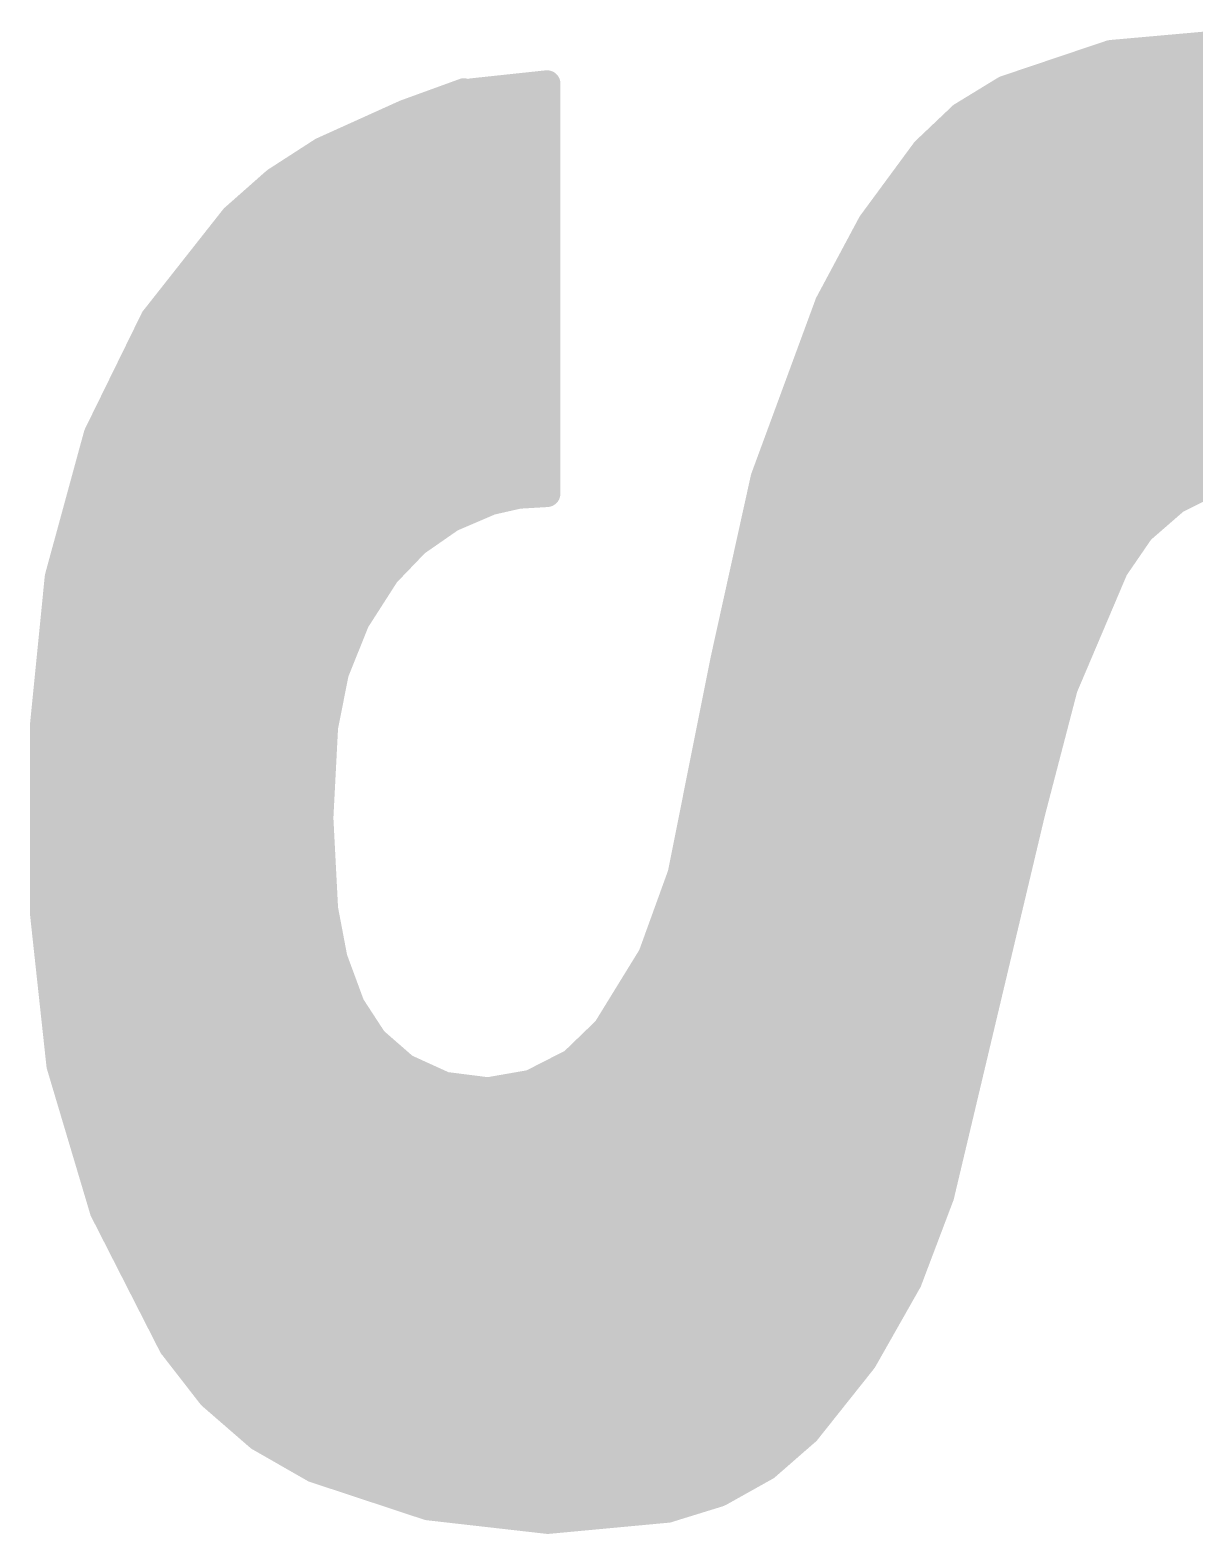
# Model space of a CAD drawing. Extents: x -27 to 84, y -12 to 86.
# Drawn here: x 81.252 to 82.357, y 34.452 to 35.878 of the extents above; entities that cross this region are included whole.
import ezdxf

# ---------------------------------------------------------------- set-up
doc = ezdxf.new("R2010")
doc.units = 0
doc.layers.add('21', color=41, linetype='CONTINUOUS')

msp = doc.modelspace()

# ---------------------------------------------------------------- linework, layer by layer
at = {"layer": '21', "const_width": 0.0254}
for points in [[(82.3824, 35.8648), (82.2769, 35.8554)], [(82.2769, 35.8554), (82.1766, 35.8216)], [(82.2295, 35.8394), (82.5612, 35.8394)], [(81.7423, 35.8267), (81.6712, 35.8191)], [(81.7423, 35.4381), (81.7423, 35.8267)], [(81.6712, 35.8191), (81.5416, 35.6133)], [(81.6635, 35.8191), (81.6077, 35.7988)], [(81.6495, 35.814), (81.6673, 35.814)], [(81.6991, 35.7708), (81.6635, 35.8191)], [(81.668, 35.814), (81.7423, 35.814)], [(82.1766, 35.8216), (82.1354, 35.7964)], [(82.1642, 35.814), (82.619, 35.814)], [(81.6077, 35.7988), (81.5289, 35.7632)], [(82.1354, 35.7964), (82.1004, 35.7632)], [(81.5851, 35.7886), (81.686, 35.7886)], [(81.652, 35.7886), (81.7423, 35.7886)], [(82.1271, 35.7886), (82.6567, 35.7886)], [(81.5543, 35.5752), (81.6991, 35.7708)], [(81.5289, 35.7632), (81.4846, 35.7346)], [(81.5289, 35.7632), (81.6935, 35.7632)], [(81.636, 35.7632), (81.7423, 35.7632)], [(82.1004, 35.7632), (82.0495, 35.6941)], [(82.1004, 35.7632), (82.6875, 35.7632)], [(81.4896, 35.7378), (81.6747, 35.7378)], [(81.62, 35.7378), (81.7423, 35.7378)], [(82.0817, 35.7378), (82.7135, 35.7378)], [(81.4846, 35.7346), (81.4451, 35.6997)], [(81.4595, 35.7124), (81.6559, 35.7124)], [(81.604, 35.7124), (81.7423, 35.7124)], [(82.063, 35.7124), (82.7395, 35.7124)], [(81.4451, 35.6997), (81.3694, 35.6037)], [(82.0495, 35.6941), (82.009, 35.6184)], [(81.4351, 35.687), (81.6371, 35.687)], [(81.588, 35.687), (81.7423, 35.687)], [(82.0457, 35.687), (82.7597, 35.687)], [(82.3239, 35.6667), (82.2884, 35.6489)], [(82.6567, 35.5549), (82.3239, 35.6667)], [(81.4151, 35.6616), (81.6183, 35.6616)], [(81.572, 35.6616), (81.7423, 35.6616)], [(82.0321, 35.6616), (82.778, 35.6616)], [(82.0852, 35.2323), (82.3163, 35.6565)], [(82.3137, 35.6616), (82.3391, 35.6616)], [(82.3163, 35.6565), (82.6414, 35.5473)], [(82.2884, 35.6489), (81.8083, 34.8234)], [(81.395, 35.6362), (81.5995, 35.6362)], [(81.556, 35.6362), (81.7423, 35.6362)], [(82.0185, 35.6362), (82.3052, 35.6362)], [(82.281, 35.6362), (82.4147, 35.6362)], [(81.375, 35.6108), (81.5807, 35.6108)], [(81.5416, 35.6133), (81.4095, 35.1587)], [(81.5409, 35.6108), (81.7423, 35.6108)], [(82.009, 35.6184), (81.948, 35.4529)], [(82.0062, 35.6108), (82.2914, 35.6108)], [(82.2662, 35.6108), (82.4903, 35.6108)], [(81.3694, 35.6037), (81.3156, 35.494)], [(81.3604, 35.5854), (81.5619, 35.5854)], [(81.5335, 35.5854), (81.7423, 35.5854)], [(81.9968, 35.5854), (82.2776, 35.5854)], [(82.2515, 35.5854), (82.5659, 35.5854)], [(81.4197, 35.1536), (81.5543, 35.5752)], [(81.348, 35.56), (81.5494, 35.56)], [(81.5261, 35.56), (81.7423, 35.56)], [(81.9875, 35.56), (82.2637, 35.56)], [(82.2367, 35.56), (82.6415, 35.56)], [(81.3355, 35.5346), (81.5413, 35.5346)], [(81.5187, 35.5346), (81.7423, 35.5346)], [(81.9781, 35.5346), (82.2499, 35.5346)], [(82.2219, 35.5346), (82.6612, 35.5346)], [(81.3231, 35.5092), (81.5332, 35.5092)], [(81.5114, 35.5092), (81.7423, 35.5092)], [(81.9688, 35.5092), (82.2361, 35.5092)], [(82.2072, 35.5092), (82.6669, 35.5092)], [(81.3156, 35.494), (81.2787, 35.3589)], [(81.3128, 35.4838), (81.5251, 35.4838)], [(81.504, 35.4838), (81.7423, 35.4838)], [(81.9594, 35.4838), (82.2222, 35.4838)], [(82.1924, 35.4838), (82.6725, 35.4838)], [(81.3059, 35.4584), (81.517, 35.4584)], [(81.4966, 35.4584), (81.7423, 35.4584)], [(81.948, 35.4529), (81.9099, 35.2806)], [(81.9501, 35.4584), (82.2084, 35.4584)], [(82.1776, 35.4584), (82.4114, 35.4584)], [(81.7153, 35.4365), (81.7423, 35.4381)], [(82.3384, 35.4316), (82.3774, 35.4511)], [(81.299, 35.433), (81.5089, 35.433)], [(81.4892, 35.433), (81.6999, 35.433)], [(81.6515, 35.4145), (81.6889, 35.4305)], [(81.6889, 35.4305), (81.7153, 35.4365)], [(81.9436, 35.433), (82.1945, 35.433)], [(82.1628, 35.433), (82.3411, 35.433)], [(82.3055, 35.403), (82.3384, 35.4316)], [(81.6181, 35.3913), (81.6515, 35.4145)], [(81.292, 35.4076), (81.5008, 35.4076)], [(81.4818, 35.4076), (81.6416, 35.4076)], [(81.938, 35.4076), (82.1807, 35.4076)], [(82.1481, 35.4076), (82.3108, 35.4076)], [(82.2808, 35.367), (82.3055, 35.403)], [(81.2851, 35.3822), (81.4927, 35.3822)], [(81.4744, 35.3822), (81.6093, 35.3822)], [(81.5899, 35.3619), (81.6181, 35.3913)], [(81.9324, 35.3822), (82.1669, 35.3822)], [(82.1333, 35.3822), (82.2912, 35.3822)], [(82.2329, 35.2543), (82.2808, 35.367)], [(81.2787, 35.3589), (81.2648, 35.2196)], [(81.2785, 35.3568), (81.4846, 35.3568)], [(81.4671, 35.3568), (81.5866, 35.3568)], [(81.5615, 35.3176), (81.5899, 35.3619)], [(81.9268, 35.3568), (82.153, 35.3568)], [(82.1185, 35.3568), (82.2765, 35.3568)], [(81.276, 35.3314), (81.4765, 35.3314)], [(81.4597, 35.3314), (81.5704, 35.3314)], [(81.9211, 35.3314), (82.1392, 35.3314)], [(82.1037, 35.3314), (82.2657, 35.3314)], [(81.5418, 35.2687), (81.5615, 35.3176)], [(81.2734, 35.306), (81.4684, 35.306)], [(81.4523, 35.306), (81.5568, 35.306)], [(81.9155, 35.306), (82.1253, 35.306)], [(82.089, 35.306), (82.2549, 35.306)], [(81.2709, 35.2806), (81.4602, 35.2806)], [(81.4449, 35.2806), (81.5466, 35.2806)], [(81.9099, 35.2806), (81.8693, 35.0774)], [(81.9099, 35.2806), (82.1115, 35.2806)], [(82.0742, 35.2806), (82.2441, 35.2806)], [(81.5315, 35.2171), (81.5418, 35.2687)], [(81.2684, 35.2552), (81.4521, 35.2552)], [(81.4375, 35.2552), (81.5391, 35.2552)], [(81.9048, 35.2552), (82.0977, 35.2552)], [(82.0594, 35.2552), (82.2333, 35.2552)], [(82.202, 35.1358), (82.2329, 35.2543)], [(81.2658, 35.2298), (81.444, 35.2298)], [(81.4302, 35.2298), (81.534, 35.2298)], [(81.8236, 34.7929), (82.0852, 35.2323)], [(81.8997, 35.2298), (82.0837, 35.2298)], [(82.0447, 35.2298), (82.2265, 35.2298)], [(81.2648, 35.2196), (81.2648, 35.0393)], [(81.527, 35.1307), (81.5315, 35.2171)], [(81.2648, 35.2044), (81.4359, 35.2044)], [(81.4228, 35.2044), (81.5308, 35.2044)], [(81.8947, 35.2044), (82.0686, 35.2044)], [(82.0299, 35.2044), (82.2199, 35.2044)], [(81.2648, 35.179), (81.4278, 35.179)], [(81.4154, 35.179), (81.5295, 35.179)], [(81.8896, 35.179), (82.0535, 35.179)], [(82.0151, 35.179), (82.2133, 35.179)], [(81.2648, 35.1536), (81.4197, 35.1536)], [(81.4095, 35.1587), (81.5188, 34.7396)], [(81.4108, 35.1536), (81.5282, 35.1536)], [(81.534, 34.7751), (81.4197, 35.1536)], [(81.8845, 35.1536), (82.0383, 35.1536)], [(82.0003, 35.1536), (82.2066, 35.1536)], [(81.2648, 35.1282), (81.4274, 35.1282)], [(81.4175, 35.1282), (81.5272, 35.1282)], [(81.5315, 35.0444), (81.527, 35.1307)], [(81.8795, 35.1282), (82.0232, 35.1282)], [(81.9856, 35.1282), (82.2002, 35.1282)], [(82.1157, 34.7726), (82.202, 35.1358)], [(81.2648, 35.1028), (81.435, 35.1028)], [(81.4241, 35.1028), (81.5285, 35.1028)], [(81.8744, 35.1028), (82.0081, 35.1028)], [(81.9708, 35.1028), (82.1942, 35.1028)], [(81.2648, 35.0774), (81.4427, 35.0774)], [(81.4307, 35.0774), (81.5298, 35.0774)], [(81.8693, 35.0774), (81.8413, 35.0001)], [(81.8693, 35.0774), (81.993, 35.0774)], [(81.956, 35.0774), (82.1881, 35.0774)], [(81.2648, 35.052), (81.4504, 35.052)], [(81.2648, 35.0393), (81.2803, 34.8963)], [(81.4373, 35.052), (81.5311, 35.052)], [(81.5404, 34.9976), (81.5315, 35.0444)], [(81.8601, 35.052), (81.9779, 35.052)], [(81.9413, 35.052), (82.1821, 35.052)], [(81.2662, 35.0266), (81.4581, 35.0266)], [(81.444, 35.0266), (81.5349, 35.0266)], [(81.8509, 35.0266), (81.9627, 35.0266)], [(81.9265, 35.0266), (82.1761, 35.0266)], [(81.2689, 35.0012), (81.4657, 35.0012)], [(81.4506, 35.0012), (81.5397, 35.0012)], [(81.5569, 34.9529), (81.5404, 34.9976)], [(81.8413, 35.0001), (81.7982, 34.9301)], [(81.8417, 35.0012), (81.9476, 35.0012)], [(81.9117, 35.0012), (82.17, 35.0012)], [(81.2717, 34.9758), (81.4734, 34.9758)], [(81.4572, 34.9758), (81.5484, 34.9758)], [(81.8264, 34.9758), (81.9325, 34.9758)], [(81.8969, 34.9758), (82.164, 34.9758)], [(81.5782, 34.9202), (81.5569, 34.9529)], [(81.2744, 34.9504), (81.4811, 34.9504)], [(81.4638, 34.9504), (81.5585, 34.9504)], [(81.8107, 34.9504), (81.9174, 34.9504)], [(81.8822, 34.9504), (82.1579, 34.9504)], [(81.2772, 34.925), (81.4887, 34.925)], [(81.4704, 34.925), (81.5751, 34.925)], [(81.7982, 34.9301), (81.7664, 34.8994)], [(81.7929, 34.925), (81.9022, 34.925)], [(81.8674, 34.925), (82.1519, 34.925)], [(81.6077, 34.8945), (81.5782, 34.9202)], [(81.2799, 34.8996), (81.4964, 34.8996)], [(81.2803, 34.8963), (81.3214, 34.7585)], [(81.4771, 34.8996), (81.6018, 34.8996)], [(81.7664, 34.8994), (81.727, 34.8793)], [(81.7666, 34.8996), (81.8871, 34.8996)], [(81.8526, 34.8996), (82.1459, 34.8996)], [(81.6453, 34.8774), (81.6077, 34.8945)], [(81.2869, 34.8742), (81.5041, 34.8742)], [(81.4837, 34.8742), (81.6703, 34.8742)], [(81.6863, 34.8722), (81.6453, 34.8774)], [(81.727, 34.8793), (81.6863, 34.8722)], [(81.6979, 34.8742), (81.872, 34.8742)], [(81.8378, 34.8742), (82.1398, 34.8742)], [(81.2944, 34.8488), (81.5117, 34.8488)], [(81.4903, 34.8488), (81.8569, 34.8488)], [(81.8231, 34.8488), (82.1338, 34.8488)], [(81.302, 34.8234), (81.5194, 34.8234)], [(81.4969, 34.8234), (81.8418, 34.8234)], [(81.8083, 34.8234), (81.534, 34.7751)], [(81.8083, 34.8234), (82.1278, 34.8234)], [(81.3096, 34.798), (81.5271, 34.798)], [(81.5036, 34.798), (81.8266, 34.798)], [(81.6641, 34.798), (82.1217, 34.798)], [(81.5188, 34.7396), (81.8236, 34.7929)], [(81.3172, 34.7726), (82.1157, 34.7726)], [(81.5102, 34.7726), (81.7075, 34.7726)], [(82.0851, 34.6918), (82.1157, 34.7726)], [(81.3214, 34.7585), (81.3867, 34.6304)], [(81.3271, 34.7472), (82.1061, 34.7472)], [(81.5168, 34.7472), (81.5623, 34.7472)], [(81.3401, 34.7218), (82.0965, 34.7218)], [(81.353, 34.6964), (82.0869, 34.6964)], [(82.0425, 34.6167), (82.0851, 34.6918)], [(81.366, 34.671), (82.0733, 34.671)], [(81.3789, 34.6456), (82.0589, 34.6456)], [(81.3867, 34.6304), (81.4236, 34.5829)], [(81.3946, 34.6202), (82.0444, 34.6202)], [(81.9887, 34.5491), (82.0425, 34.6167)], [(81.4143, 34.5948), (82.025, 34.5948)], [(81.4236, 34.5829), (81.4691, 34.5434)], [(81.4391, 34.5694), (82.0048, 34.5694)], [(81.4684, 34.544), (81.9829, 34.544)], [(81.4691, 34.5434), (81.5213, 34.5135)], [(81.9502, 34.5155), (81.9887, 34.5491)], [(81.5124, 34.5186), (81.9537, 34.5186)], [(81.5213, 34.5135), (81.6296, 34.4777)], [(81.9055, 34.4905), (81.9502, 34.5155)], [(81.5827, 34.4932), (81.9103, 34.4932)], [(81.8566, 34.4754), (81.9055, 34.4905)], [(81.6296, 34.4777), (81.743, 34.4648)], [(81.7168, 34.4678), (81.775, 34.4678)], [(81.743, 34.4648), (81.8566, 34.4754)]]:
    msp.add_lwpolyline(points, dxfattribs=at)
at = {"layer": '21', "const_width": 0.0127}
for points in [[(82.2764, 35.8617, 1), (82.2775, 35.8491)], [(82.279, 35.8494, 1), (82.2749, 35.8614)], [(82.2295, 35.8458, 1), (82.2295, 35.8331)], [(81.7486, 35.8267, 1), (81.736, 35.8267)], [(81.743, 35.8204, 1), (81.7416, 35.833)], [(81.6495, 35.8203, 1), (81.6495, 35.8077)], [(81.6686, 35.8229, 1), (81.6584, 35.8153)], [(81.6657, 35.8131, 1), (81.6613, 35.8251)], [(81.668, 35.8203, 1), (81.668, 35.8077)], [(81.6705, 35.8254, 1), (81.6719, 35.8128)], [(81.6766, 35.8157, 1), (81.6658, 35.8225)], [(81.6673, 35.8077, 1), (81.6673, 35.8203)], [(81.7423, 35.8077, 1), (81.7423, 35.8203)], [(82.1642, 35.8203, 1), (82.1642, 35.8077)], [(82.1746, 35.8276, 1), (82.1786, 35.8156)], [(82.1799, 35.8162, 1), (82.1733, 35.827)], [(81.6055, 35.8048, 1), (81.6099, 35.7928)], [(81.6103, 35.793, 1), (81.6051, 35.8046)], [(82.1321, 35.8019, 1), (82.1387, 35.791)], [(82.1398, 35.7918, 1), (82.131, 35.801)], [(81.5851, 35.795, 1), (81.5851, 35.7823)], [(81.652, 35.795, 1), (81.652, 35.7823)], [(81.686, 35.7823, 1), (81.686, 35.795)], [(81.7423, 35.7823, 1), (81.7423, 35.795)], [(82.1271, 35.795, 1), (82.1271, 35.7823)], [(81.7042, 35.767, 1), (81.694, 35.7746)], [(81.694, 35.767, 1), (81.7042, 35.7746)], [(81.5289, 35.7696, 1), (81.5289, 35.7569)], [(81.5263, 35.769, 1), (81.5315, 35.7574)], [(81.5323, 35.7579, 1), (81.5255, 35.7685)], [(81.636, 35.7696, 1), (81.636, 35.7569)], [(81.6935, 35.7569, 1), (81.6935, 35.7696)], [(81.7423, 35.7569, 1), (81.7423, 35.7696)], [(82.1004, 35.7696, 1), (82.1004, 35.7569)], [(82.096, 35.7678, 1), (82.1048, 35.7586)], [(82.1055, 35.7594, 1), (82.0953, 35.767)], [(81.4896, 35.7441, 1), (81.4896, 35.7315)], [(81.62, 35.7441, 1), (81.62, 35.7315)], [(81.6747, 35.7315, 1), (81.6747, 35.7441)], [(81.7423, 35.7315, 1), (81.7423, 35.7441)], [(82.0817, 35.7441, 1), (82.0817, 35.7315)], [(81.4812, 35.7399, 1), (81.4881, 35.7292)], [(81.4888, 35.7298, 1), (81.4804, 35.7393)], [(81.4595, 35.7188, 1), (81.4595, 35.7061)], [(81.604, 35.7188, 1), (81.604, 35.7061)], [(81.6559, 35.7061, 1), (81.6559, 35.7188)], [(81.7423, 35.7061, 1), (81.7423, 35.7188)], [(82.063, 35.7188, 1), (82.063, 35.7061)], [(81.4409, 35.7045, 1), (81.4493, 35.6949)], [(81.4501, 35.6958, 1), (81.4401, 35.7036)], [(82.0551, 35.6911, 1), (82.0439, 35.6971)], [(81.4351, 35.6934, 1), (81.4351, 35.6807)], [(81.588, 35.6934, 1), (81.588, 35.6807)], [(81.6371, 35.6807, 1), (81.6371, 35.6934)], [(81.7423, 35.6807, 1), (81.7423, 35.6934)], [(82.0457, 35.6934, 1), (82.0457, 35.6807)], [(82.0444, 35.6978, 1), (82.0546, 35.6903)], [(82.3259, 35.6727, 1), (82.3219, 35.6607)], [(82.3267, 35.661, 1), (82.3211, 35.6724)], [(81.4151, 35.6679, 1), (81.4151, 35.6553)], [(81.572, 35.6679, 1), (81.572, 35.6553)], [(81.6183, 35.6553, 1), (81.6183, 35.6679)], [(81.7423, 35.6553, 1), (81.7423, 35.6679)], [(82.0321, 35.6679, 1), (82.0321, 35.6553)], [(82.3137, 35.6679, 1), (82.3137, 35.6553)], [(82.3183, 35.6625, 1), (82.3143, 35.6505)], [(82.3219, 35.6535, 1), (82.3107, 35.6595)], [(82.3391, 35.6553, 1), (82.3391, 35.6679)], [(82.2856, 35.6546, 1), (82.2912, 35.6432)], [(82.2939, 35.6457, 1), (82.2829, 35.6521)], [(81.395, 35.6425, 1), (81.395, 35.6299)], [(81.556, 35.6425, 1), (81.556, 35.6299)], [(81.5995, 35.6299, 1), (81.5995, 35.6425)], [(81.7423, 35.6299, 1), (81.7423, 35.6425)], [(82.0185, 35.6425, 1), (82.0185, 35.6299)], [(82.281, 35.6425, 1), (82.281, 35.6299)], [(82.3052, 35.6299, 1), (82.3052, 35.6425)], [(81.375, 35.6172, 1), (81.375, 35.6045)], [(81.5409, 35.6172, 1), (81.5409, 35.6045)], [(81.5362, 35.6167, 1), (81.547, 35.6099)], [(81.5477, 35.6115, 1), (81.5355, 35.6151)], [(81.5807, 35.6045, 1), (81.5807, 35.6172)], [(81.7423, 35.6045, 1), (81.7423, 35.6172)], [(82.0062, 35.6172, 1), (82.0062, 35.6045)], [(82.0034, 35.6214, 1), (82.0146, 35.6154)], [(82.015, 35.6162, 1), (82.003, 35.6206)], [(82.2662, 35.6172, 1), (82.2662, 35.6045)], [(82.2914, 35.6045, 1), (82.2914, 35.6172)], [(81.3644, 35.6077, 1), (81.3744, 35.5998)], [(81.3751, 35.6009, 1), (81.3637, 35.6065)], [(81.3604, 35.5917, 1), (81.3604, 35.5791)], [(81.5335, 35.5917, 1), (81.5335, 35.5791)], [(81.5619, 35.5791, 1), (81.5619, 35.5917)], [(81.7423, 35.5791, 1), (81.7423, 35.5917)], [(81.9968, 35.5917, 1), (81.9968, 35.5791)], [(82.2515, 35.5917, 1), (82.2515, 35.5791)], [(82.2776, 35.5791, 1), (82.2776, 35.5917)], [(81.5492, 35.579, 1), (81.5594, 35.5714)], [(81.5603, 35.5733, 1), (81.5483, 35.5771)], [(81.348, 35.5663, 1), (81.348, 35.5537)], [(81.5261, 35.5663, 1), (81.5261, 35.5537)], [(81.5494, 35.5537, 1), (81.5494, 35.5663)], [(81.7423, 35.5537, 1), (81.7423, 35.5663)], [(81.9875, 35.5663, 1), (81.9875, 35.5537)], [(82.2367, 35.5663, 1), (82.2367, 35.5537)], [(82.2637, 35.5537, 1), (82.2637, 35.5663)], [(81.3355, 35.541, 1), (81.3355, 35.5283)], [(81.5187, 35.541, 1), (81.5187, 35.5283)], [(81.5413, 35.5283, 1), (81.5413, 35.541)], [(81.7423, 35.5283, 1), (81.7423, 35.541)], [(81.9781, 35.541, 1), (81.9781, 35.5283)], [(82.2219, 35.541, 1), (82.2219, 35.5283)], [(82.2499, 35.5283, 1), (82.2499, 35.541)], [(81.3231, 35.5155, 1), (81.3231, 35.5029)], [(81.5114, 35.5155, 1), (81.5114, 35.5029)], [(81.5332, 35.5029, 1), (81.5332, 35.5155)], [(81.7423, 35.5029, 1), (81.7423, 35.5155)], [(81.9688, 35.5155, 1), (81.9688, 35.5029)], [(82.2072, 35.5155, 1), (82.2072, 35.5029)], [(82.2361, 35.5029, 1), (82.2361, 35.5155)], [(81.3128, 35.4901, 1), (81.3128, 35.4775)], [(81.3099, 35.4968, 1), (81.3213, 35.4912)], [(81.3217, 35.4923, 1), (81.3095, 35.4957)], [(81.504, 35.4901, 1), (81.504, 35.4775)], [(81.5251, 35.4775, 1), (81.5251, 35.4901)], [(81.7423, 35.4775, 1), (81.7423, 35.4901)], [(81.9594, 35.4901, 1), (81.9594, 35.4775)], [(82.1924, 35.4901, 1), (82.1924, 35.4775)], [(82.2222, 35.4775, 1), (82.2222, 35.4901)], [(81.3059, 35.4648, 1), (81.3059, 35.4521)], [(81.4966, 35.4648, 1), (81.4966, 35.4521)], [(81.517, 35.4521, 1), (81.517, 35.4648)], [(81.7423, 35.4521, 1), (81.7423, 35.4648)], [(81.9542, 35.4515, 1), (81.9418, 35.4542)], [(81.9501, 35.4648, 1), (81.9501, 35.4521)], [(82.1776, 35.4648, 1), (82.1776, 35.4521)], [(82.2084, 35.4521, 1), (82.2084, 35.4648)], [(81.7427, 35.4318, 1), (81.7419, 35.4444)], [(81.9421, 35.455, 1), (81.954, 35.4507)], [(81.299, 35.4393, 1), (81.299, 35.4267)], [(81.4892, 35.4393, 1), (81.4892, 35.4267)], [(81.5089, 35.4267, 1), (81.5089, 35.4393)], [(81.6875, 35.4367, 1), (81.6903, 35.4243)], [(81.6914, 35.4247, 1), (81.6864, 35.4363)], [(81.6999, 35.4267, 1), (81.6999, 35.4393)], [(81.7149, 35.4428, 1), (81.7157, 35.4301)], [(81.7167, 35.4303, 1), (81.7139, 35.4427)], [(81.736, 35.4381, 1), (81.7486, 35.4381)], [(81.9436, 35.4393, 1), (81.9436, 35.4267)], [(82.1628, 35.4393, 1), (82.1628, 35.4267)], [(82.1945, 35.4267, 1), (82.1945, 35.4393)], [(82.3355, 35.4373, 1), (82.3412, 35.4259)], [(82.3425, 35.4268, 1), (82.3342, 35.4364)], [(82.3411, 35.4267, 1), (82.3411, 35.4393)], [(81.649, 35.4203, 1), (81.654, 35.4086)], [(81.6551, 35.4092, 1), (81.6479, 35.4197)], [(81.292, 35.4139, 1), (81.292, 35.4013)], [(81.4818, 35.4139, 1), (81.4818, 35.4013)], [(81.5008, 35.4013, 1), (81.5008, 35.4139)], [(81.6416, 35.4013, 1), (81.6416, 35.4139)], [(81.938, 35.4139, 1), (81.938, 35.4013)], [(82.1481, 35.4139, 1), (82.1481, 35.4013)], [(82.1807, 35.4013, 1), (82.1807, 35.4139)], [(82.3013, 35.4078, 1), (82.3096, 35.3982)], [(82.3107, 35.3994, 1), (82.3002, 35.4066)], [(82.3108, 35.4013, 1), (82.3108, 35.4139)], [(81.2851, 35.3886, 1), (81.2851, 35.3759)], [(81.4744, 35.3886, 1), (81.4744, 35.3759)], [(81.4927, 35.3759, 1), (81.4927, 35.3886)], [(81.6093, 35.3759, 1), (81.6093, 35.3886)], [(81.6144, 35.3965, 1), (81.6217, 35.3861)], [(81.6226, 35.3869, 1), (81.6135, 35.3957)], [(81.9324, 35.3886, 1), (81.9324, 35.3759)], [(82.1333, 35.3886, 1), (82.1333, 35.3759)], [(82.1669, 35.3759, 1), (82.1669, 35.3886)], [(82.2912, 35.3759, 1), (82.2912, 35.3886)], [(82.2866, 35.3645, 1), (82.275, 35.3695)], [(81.2785, 35.3631, 1), (81.2785, 35.3505)], [(81.2726, 35.3606, 1), (81.2849, 35.3572)], [(81.285, 35.3583, 1), (81.2724, 35.3596)], [(81.4671, 35.3631, 1), (81.4671, 35.3505)], [(81.4846, 35.3505, 1), (81.4846, 35.3631)], [(81.5853, 35.3663, 1), (81.5945, 35.3575)], [(81.5952, 35.3585, 1), (81.5846, 35.3653)], [(81.5866, 35.3505, 1), (81.5866, 35.3631)], [(81.9268, 35.3631, 1), (81.9268, 35.3505)], [(82.1185, 35.3631, 1), (82.1185, 35.3505)], [(82.153, 35.3505, 1), (82.153, 35.3631)], [(82.2756, 35.3706, 1), (82.286, 35.3634)], [(82.2765, 35.3505, 1), (82.2765, 35.3631)], [(81.276, 35.3377, 1), (81.276, 35.3251)], [(81.4597, 35.3377, 1), (81.4597, 35.3251)], [(81.4765, 35.3251, 1), (81.4765, 35.3377)], [(81.5704, 35.3251, 1), (81.5704, 35.3377)], [(81.9211, 35.3377, 1), (81.9211, 35.3251)], [(82.1037, 35.3377, 1), (82.1037, 35.3251)], [(82.1392, 35.3251, 1), (82.1392, 35.3377)], [(82.2657, 35.3251, 1), (82.2657, 35.3377)], [(81.5561, 35.321, 1), (81.5668, 35.3141)], [(81.5674, 35.3152, 1), (81.5556, 35.3199)], [(81.2734, 35.3124, 1), (81.2734, 35.2997)], [(81.4523, 35.3124, 1), (81.4523, 35.2997)], [(81.4684, 35.2997, 1), (81.4684, 35.3124)], [(81.5568, 35.2997, 1), (81.5568, 35.3124)], [(81.9155, 35.3124, 1), (81.9155, 35.2997)], [(82.089, 35.3124, 1), (82.089, 35.2997)], [(82.1253, 35.2997, 1), (82.1253, 35.3124)], [(82.2549, 35.2997, 1), (82.2549, 35.3124)], [(81.2709, 35.2869, 1), (81.2709, 35.2743)], [(81.4449, 35.2869, 1), (81.4449, 35.2743)], [(81.4602, 35.2743, 1), (81.4602, 35.2869)], [(81.5466, 35.2743, 1), (81.5466, 35.2869)], [(81.9099, 35.2869, 1), (81.9099, 35.2743)], [(81.9161, 35.2794, 1), (81.9037, 35.2818)], [(82.0742, 35.2869, 1), (82.0742, 35.2743)], [(82.1115, 35.2743, 1), (82.1115, 35.2869)], [(82.2441, 35.2743, 1), (82.2441, 35.2869)], [(81.548, 35.2675, 1), (81.5356, 35.27)], [(81.9037, 35.282, 1), (81.9161, 35.2792)], [(81.2684, 35.2615, 1), (81.2684, 35.2489)], [(81.4375, 35.2615, 1), (81.4375, 35.2489)], [(81.4521, 35.2489, 1), (81.4521, 35.2615)], [(81.5359, 35.2711, 1), (81.5477, 35.2664)], [(81.5391, 35.2489, 1), (81.5391, 35.2615)], [(81.9048, 35.2615, 1), (81.9048, 35.2489)], [(82.0594, 35.2615, 1), (82.0594, 35.2489)], [(82.0977, 35.2489, 1), (82.0977, 35.2615)], [(82.2391, 35.2527, 1), (82.2268, 35.2559)], [(82.2333, 35.2489, 1), (82.2333, 35.2615)], [(82.2271, 35.2568, 1), (82.2388, 35.2518)], [(81.2658, 35.2362, 1), (81.2658, 35.2235)], [(81.4302, 35.2362, 1), (81.4302, 35.2235)], [(81.444, 35.2235, 1), (81.444, 35.2362)], [(81.534, 35.2235, 1), (81.534, 35.2362)], [(81.8997, 35.2362, 1), (81.8997, 35.2235)], [(82.0447, 35.2362, 1), (82.0447, 35.2235)], [(82.0796, 35.2353, 1), (82.0908, 35.2293)], [(82.0907, 35.2291, 1), (82.0797, 35.2355)], [(82.0837, 35.2235, 1), (82.0837, 35.2362)], [(82.2265, 35.2235, 1), (82.2265, 35.2362)], [(81.2585, 35.2202, 1), (81.2711, 35.219)], [(81.2712, 35.2196, 1), (81.2585, 35.2196)], [(81.5378, 35.2168, 1), (81.5252, 35.2174)], [(81.5253, 35.2183, 1), (81.5377, 35.2159)], [(81.2648, 35.2107, 1), (81.2648, 35.1981)], [(81.4228, 35.2107, 1), (81.4228, 35.1981)], [(81.4359, 35.1981, 1), (81.4359, 35.2107)], [(81.5308, 35.1981, 1), (81.5308, 35.2107)], [(81.8947, 35.2107, 1), (81.8947, 35.1981)], [(82.0299, 35.2107, 1), (82.0299, 35.1981)], [(82.0686, 35.1981, 1), (82.0686, 35.2107)], [(82.2199, 35.1981, 1), (82.2199, 35.2107)], [(81.2648, 35.1853, 1), (81.2648, 35.1727)], [(81.4154, 35.1853, 1), (81.4154, 35.1727)], [(81.4278, 35.1727, 1), (81.4278, 35.1853)], [(81.5295, 35.1727, 1), (81.5295, 35.1853)], [(81.8896, 35.1853, 1), (81.8896, 35.1727)], [(82.0151, 35.1853, 1), (82.0151, 35.1727)], [(82.0535, 35.1727, 1), (82.0535, 35.1853)], [(82.2133, 35.1727, 1), (82.2133, 35.1853)], [(81.2648, 35.16, 1), (81.2648, 35.1473)], [(81.4156, 35.1603, 1), (81.4034, 35.1571)], [(81.4034, 35.1605, 1), (81.4156, 35.1569)], [(81.4108, 35.16, 1), (81.4108, 35.1473)], [(81.4258, 35.1554, 1), (81.4136, 35.1518)], [(81.4197, 35.1473, 1), (81.4197, 35.16)], [(81.5282, 35.1473, 1), (81.5282, 35.16)], [(81.8845, 35.16, 1), (81.8845, 35.1473)], [(82.0003, 35.16, 1), (82.0003, 35.1473)], [(82.0383, 35.1473, 1), (82.0383, 35.16)], [(82.2066, 35.1473, 1), (82.2066, 35.16)], [(81.4137, 35.1555, 1), (81.4257, 35.1517)], [(81.2648, 35.1345, 1), (81.2648, 35.1219)], [(81.4175, 35.1345, 1), (81.4175, 35.1219)], [(81.4274, 35.1219, 1), (81.4274, 35.1345)], [(81.5334, 35.1311, 1), (81.5207, 35.1304)], [(81.5207, 35.1311, 1), (81.5334, 35.1304)], [(81.5272, 35.1219, 1), (81.5272, 35.1345)], [(81.8795, 35.1345, 1), (81.8795, 35.1219)], [(81.9856, 35.1345, 1), (81.9856, 35.1219)], [(82.0232, 35.1219, 1), (82.0232, 35.1345)], [(82.1959, 35.1374, 1), (82.2081, 35.1342)], [(82.2082, 35.1343, 1), (82.1958, 35.1373)], [(82.2002, 35.1219, 1), (82.2002, 35.1345)], [(81.2648, 35.1091, 1), (81.2648, 35.0965)], [(81.4241, 35.1091, 1), (81.4241, 35.0965)], [(81.435, 35.0965, 1), (81.435, 35.1091)], [(81.5285, 35.0965, 1), (81.5285, 35.1091)], [(81.8744, 35.1091, 1), (81.8744, 35.0965)], [(81.9708, 35.1091, 1), (81.9708, 35.0965)], [(82.0081, 35.0965, 1), (82.0081, 35.1091)], [(82.1942, 35.0965, 1), (82.1942, 35.1091)], [(81.2648, 35.0838, 1), (81.2648, 35.0711)], [(81.4307, 35.0838, 1), (81.4307, 35.0711)], [(81.4427, 35.0711, 1), (81.4427, 35.0838)], [(81.5298, 35.0711, 1), (81.5298, 35.0838)], [(81.8693, 35.0838, 1), (81.8693, 35.0711)], [(81.8631, 35.0786, 1), (81.8755, 35.0762)], [(81.8753, 35.0752, 1), (81.8633, 35.0796)], [(81.956, 35.0838, 1), (81.956, 35.0711)], [(81.993, 35.0711, 1), (81.993, 35.0838)], [(82.1881, 35.0711, 1), (82.1881, 35.0838)], [(81.2711, 35.04, 1), (81.2585, 35.0386)], [(81.2648, 35.0583, 1), (81.2648, 35.0457)], [(81.4373, 35.0583, 1), (81.4373, 35.0457)], [(81.4504, 35.0457, 1), (81.4504, 35.0583)], [(81.5377, 35.0456, 1), (81.5253, 35.0432)], [(81.5252, 35.0441, 1), (81.5378, 35.0447)], [(81.5311, 35.0457, 1), (81.5311, 35.0583)], [(81.8601, 35.0583, 1), (81.8601, 35.0457)], [(81.9413, 35.0583, 1), (81.9413, 35.0457)], [(81.9779, 35.0457, 1), (81.9779, 35.0583)], [(82.1821, 35.0457, 1), (82.1821, 35.0583)], [(81.2585, 35.0393, 1), (81.2712, 35.0393)], [(81.2662, 35.0329, 1), (81.2662, 35.0203)], [(81.444, 35.0329, 1), (81.444, 35.0203)], [(81.4581, 35.0203, 1), (81.4581, 35.0329)], [(81.5349, 35.0203, 1), (81.5349, 35.0329)], [(81.8509, 35.0329, 1), (81.8509, 35.0203)], [(81.9265, 35.0329, 1), (81.9265, 35.0203)], [(81.9627, 35.0203, 1), (81.9627, 35.0329)], [(82.1761, 35.0203, 1), (82.1761, 35.0329)], [(81.2689, 35.0076, 1), (81.2689, 34.9949)], [(81.4506, 35.0076, 1), (81.4506, 34.9949)], [(81.4657, 34.9949, 1), (81.4657, 35.0076)], [(81.5463, 34.9998, 1), (81.5344, 34.9954)], [(81.5397, 34.9949, 1), (81.5397, 35.0076)], [(81.8354, 35.0022, 1), (81.8473, 34.9979)], [(81.8417, 35.0076, 1), (81.8417, 34.9949)], [(81.8467, 34.9968, 1), (81.8359, 35.0034)], [(81.9117, 35.0076, 1), (81.9117, 34.9949)], [(81.9476, 34.9949, 1), (81.9476, 35.0076)], [(82.17, 34.9949, 1), (82.17, 35.0076)], [(81.5341, 34.9964, 1), (81.5466, 34.9988)], [(81.2717, 34.9821, 1), (81.2717, 34.9695)], [(81.4572, 34.9821, 1), (81.4572, 34.9695)], [(81.4734, 34.9695, 1), (81.4734, 34.9821)], [(81.5484, 34.9695, 1), (81.5484, 34.9821)], [(81.8264, 34.9821, 1), (81.8264, 34.9695)], [(81.8969, 34.9821, 1), (81.8969, 34.9695)], [(81.9325, 34.9695, 1), (81.9325, 34.9821)], [(82.164, 34.9695, 1), (82.164, 34.9821)], [(81.5622, 34.9564, 1), (81.5516, 34.9494)], [(81.2744, 34.9567, 1), (81.2744, 34.9441)], [(81.4638, 34.9567, 1), (81.4638, 34.9441)], [(81.4811, 34.9441, 1), (81.4811, 34.9567)], [(81.5509, 34.9507, 1), (81.5629, 34.9551)], [(81.5585, 34.9441, 1), (81.5585, 34.9567)], [(81.8107, 34.9567, 1), (81.8107, 34.9441)], [(81.8822, 34.9567, 1), (81.8822, 34.9441)], [(81.9174, 34.9441, 1), (81.9174, 34.9567)], [(82.1579, 34.9441, 1), (82.1579, 34.9567)], [(81.2772, 34.9314, 1), (81.2772, 34.9187)], [(81.4704, 34.9314, 1), (81.4704, 34.9187)], [(81.4887, 34.9187, 1), (81.4887, 34.9314)], [(81.5751, 34.9187, 1), (81.5751, 34.9314)], [(81.7929, 34.9314, 1), (81.7929, 34.9187)], [(81.7928, 34.9334, 1), (81.8036, 34.9268)], [(81.8026, 34.9255, 1), (81.7938, 34.9347)], [(81.8674, 34.9314, 1), (81.8674, 34.9187)], [(81.9022, 34.9187, 1), (81.9022, 34.9314)], [(82.1519, 34.9187, 1), (82.1519, 34.9314)], [(81.5824, 34.9249, 1), (81.5741, 34.9154)], [(81.5729, 34.9167, 1), (81.5835, 34.9236)], [(81.2799, 34.9059, 1), (81.2799, 34.8933)], [(81.2864, 34.8981, 1), (81.2742, 34.8945)], [(81.4771, 34.9059, 1), (81.4771, 34.8933)], [(81.4964, 34.8933, 1), (81.4964, 34.9059)], [(81.6018, 34.8933, 1), (81.6018, 34.9059)], [(81.762, 34.904, 1), (81.7708, 34.8948)], [(81.7666, 34.9059, 1), (81.7666, 34.8933)], [(81.7693, 34.8937, 1), (81.7635, 34.9051)], [(81.8526, 34.9059, 1), (81.8526, 34.8933)], [(81.8871, 34.8933, 1), (81.8871, 34.9059)], [(82.1459, 34.8933, 1), (82.1459, 34.9059)], [(81.274, 34.8956, 1), (81.2866, 34.897)], [(81.6103, 34.9003, 1), (81.6051, 34.8887)], [(81.6035, 34.8897, 1), (81.6119, 34.8993)], [(81.2869, 34.8805, 1), (81.2869, 34.8679)], [(81.4837, 34.8805, 1), (81.4837, 34.8679)], [(81.5041, 34.8679, 1), (81.5041, 34.8805)], [(81.6461, 34.8837, 1), (81.6445, 34.8711)], [(81.6427, 34.8716, 1), (81.6479, 34.8832)], [(81.6703, 34.8679, 1), (81.6703, 34.8805)], [(81.6852, 34.8784, 1), (81.6874, 34.8659)], [(81.6855, 34.8659, 1), (81.6871, 34.8785)], [(81.6979, 34.8805, 1), (81.6979, 34.8679)], [(81.7241, 34.885, 1), (81.7299, 34.8736)], [(81.7281, 34.873, 1), (81.7259, 34.8856)], [(81.8378, 34.8805, 1), (81.8378, 34.8679)], [(81.872, 34.8679, 1), (81.872, 34.8805)], [(82.1398, 34.8679, 1), (82.1398, 34.8805)], [(81.2944, 34.8552, 1), (81.2944, 34.8425)], [(81.4903, 34.8552, 1), (81.4903, 34.8425)], [(81.5117, 34.8425, 1), (81.5117, 34.8552)], [(81.8231, 34.8552, 1), (81.8231, 34.8425)], [(81.8569, 34.8425, 1), (81.8569, 34.8552)], [(82.1338, 34.8425, 1), (82.1338, 34.8552)], [(81.302, 34.8297, 1), (81.302, 34.8171)], [(81.4969, 34.8297, 1), (81.4969, 34.8171)], [(81.5194, 34.8171, 1), (81.5194, 34.8297)], [(81.8028, 34.8266, 1), (81.8138, 34.8202)], [(81.8083, 34.8297, 1), (81.8083, 34.8171)], [(81.8094, 34.8171, 1), (81.8072, 34.8297)], [(81.8418, 34.8171, 1), (81.8418, 34.8297)], [(82.1278, 34.8171, 1), (82.1278, 34.8297)], [(81.3096, 34.8043, 1), (81.3096, 34.7917)], [(81.5036, 34.8043, 1), (81.5036, 34.7917)], [(81.5271, 34.7917, 1), (81.5271, 34.8043)], [(81.6641, 34.8043, 1), (81.6641, 34.7917)], [(81.8266, 34.7917, 1), (81.8266, 34.8043)], [(82.1217, 34.7917, 1), (82.1217, 34.8043)], [(81.8181, 34.7961, 1), (81.8291, 34.7897)], [(81.8247, 34.7866, 1), (81.8225, 34.7992)], [(81.3172, 34.779, 1), (81.3172, 34.7663)], [(81.5102, 34.779, 1), (81.5102, 34.7663)], [(81.5329, 34.7814, 1), (81.5351, 34.7688)], [(81.5279, 34.7733, 1), (81.5401, 34.7769)], [(81.7075, 34.7663, 1), (81.7075, 34.779)], [(82.1095, 34.7741, 1), (82.1219, 34.7711)], [(82.1216, 34.7704, 1), (82.1098, 34.7748)], [(82.1157, 34.7663, 1), (82.1157, 34.779)], [(81.327, 34.7614, 1), (81.3157, 34.7556)], [(81.3153, 34.7567, 1), (81.3274, 34.7603)], [(81.3271, 34.7535, 1), (81.3271, 34.7409)], [(81.5168, 34.7535, 1), (81.5168, 34.7409)], [(81.5177, 34.7459, 1), (81.5199, 34.7333)], [(81.5623, 34.7409, 1), (81.5623, 34.7535)], [(82.1061, 34.7409, 1), (82.1061, 34.7535)], [(81.5127, 34.738, 1), (81.5249, 34.7412)], [(81.3401, 34.7281, 1), (81.3401, 34.7155)], [(82.0965, 34.7155, 1), (82.0965, 34.7281)], [(81.353, 34.7028, 1), (81.353, 34.6901)], [(82.0869, 34.6901, 1), (82.0869, 34.7028)], [(82.0792, 34.6941, 1), (82.0911, 34.6896)], [(82.0907, 34.6887, 1), (82.0796, 34.6949)], [(81.366, 34.6773, 1), (81.366, 34.6647)], [(82.0733, 34.6647, 1), (82.0733, 34.6773)], [(81.3789, 34.6519, 1), (81.3789, 34.6393)], [(82.0589, 34.6393, 1), (82.0589, 34.6519)], [(81.3917, 34.6343, 1), (81.3817, 34.6265)], [(81.381, 34.6275, 1), (81.3924, 34.6333)], [(81.3946, 34.6266, 1), (81.3946, 34.6139)], [(82.0369, 34.6198, 1), (82.048, 34.6136)], [(82.0474, 34.6128, 1), (82.0375, 34.6207)], [(82.0444, 34.6139, 1), (82.0444, 34.6266)], [(81.4143, 34.6011, 1), (81.4143, 34.5885)], [(81.4278, 34.5877, 1), (81.4195, 34.5781)], [(82.025, 34.5885, 1), (82.025, 34.6011)], [(81.4186, 34.579, 1), (81.4286, 34.5868)], [(81.4391, 34.5757, 1), (81.4391, 34.5631)], [(82.0048, 34.5631, 1), (82.0048, 34.5757)], [(81.4684, 34.5504, 1), (81.4684, 34.5377)], [(81.4722, 34.5489, 1), (81.4659, 34.5379)], [(81.4649, 34.5386, 1), (81.4732, 34.5482)], [(81.9837, 34.5531, 1), (81.9937, 34.5451)], [(81.9829, 34.5377, 1), (81.9829, 34.5504)], [(81.9929, 34.5443, 1), (81.9845, 34.5539)], [(81.5124, 34.5249, 1), (81.5124, 34.5123)], [(81.5233, 34.5195, 1), (81.5193, 34.5075)], [(81.5181, 34.508, 1), (81.5245, 34.519)], [(81.946, 34.5202, 1), (81.9543, 34.5107)], [(81.9532, 34.5099, 1), (81.9471, 34.521)], [(81.9537, 34.5123, 1), (81.9537, 34.5249)], [(81.5827, 34.4995, 1), (81.5827, 34.4869)], [(81.9024, 34.4961, 1), (81.9086, 34.485)], [(81.9074, 34.4845, 1), (81.9036, 34.4966)], [(81.9103, 34.4869, 1), (81.9103, 34.4995)], [(81.6304, 34.484, 1), (81.6289, 34.4714)], [(81.6276, 34.4717, 1), (81.6316, 34.4837)], [(81.7168, 34.4742, 1), (81.7168, 34.4615)], [(81.775, 34.4615, 1), (81.775, 34.4742)], [(81.8547, 34.4815, 1), (81.8585, 34.4693)], [(81.8572, 34.4691, 1), (81.856, 34.4817)], [(81.7424, 34.4711, 1), (81.7436, 34.4585)], [(81.7423, 34.4585, 1), (81.7437, 34.4711)]]:
    msp.add_lwpolyline(points, format="xyb", dxfattribs=at)

doc.saveas('drawing.dxf')
